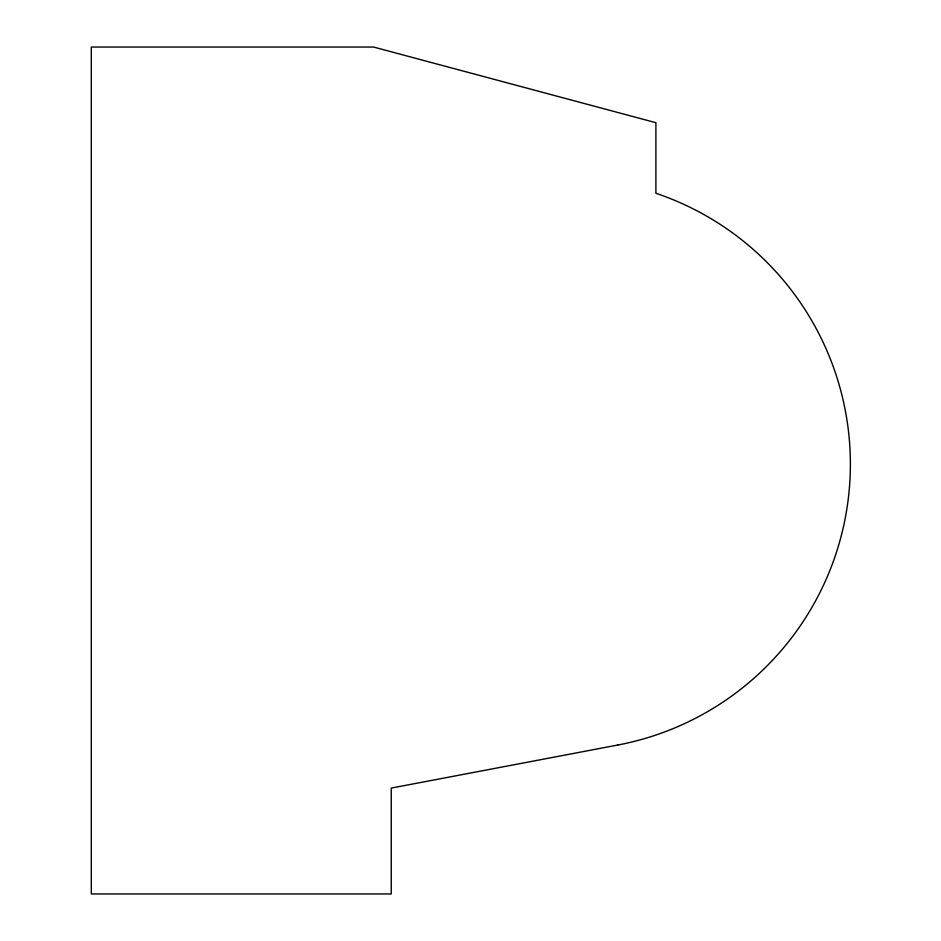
<?xml version="1.0" encoding="UTF-8"?>
<svg xmlns="http://www.w3.org/2000/svg" width="941" height="941" viewBox="0 0 941 941"><rect width="100%" height="100%" fill="white"/><g stroke="black" fill="none" stroke-linecap="round" stroke-linejoin="round"><path stroke-width="1.41" d="M617.872 745.013L391.244 788.087L391.244 893.95L91.301 893.95L91.301 47.05L373.601 47.05L655.901 122.695L655.901 193.27A285.888 285.888 0 0 1 617.872 745.013"/></g></svg>
